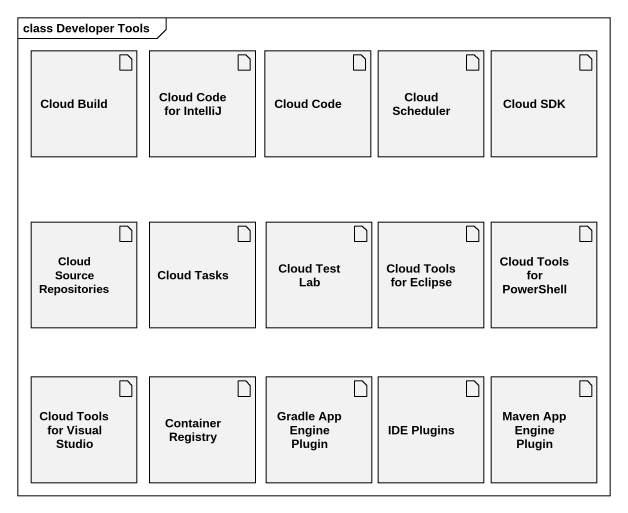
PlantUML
@startuml
mainframe class Developer Tools
artifact "Cloud Build" as Cloud_Build
artifact "Cloud Code for IntelliJ" as Cloud_Code_for_IntelliJ
artifact "Cloud Code" as Cloud_Code
artifact "Cloud Scheduler" as Cloud_Scheduler
artifact "Cloud SDK" as Cloud_SDK
artifact "Cloud Source Repositories" as Cloud_Source_Repositories
artifact "Cloud Tasks" as Cloud_Tasks
artifact "Cloud Test Lab" as Cloud_Test_Lab
artifact "Cloud Tools for Eclipse" as Cloud_Tools_for_Eclipse
artifact "Cloud Tools for PowerShell" as Cloud_Tools_for_PowerShell
artifact "Cloud Tools for Visual Studio" as Cloud_Tools_for_Visual
artifact "Container Registry" as Container_Registry
artifact "Gradle App Engine Plugin" as Gradle_App_Engine_Plugin
artifact "IDE Plugins" as IDE_Plugins
artifact "Maven App Engine Plugin" as Maven_App_Engine_Plugin
@enduml
